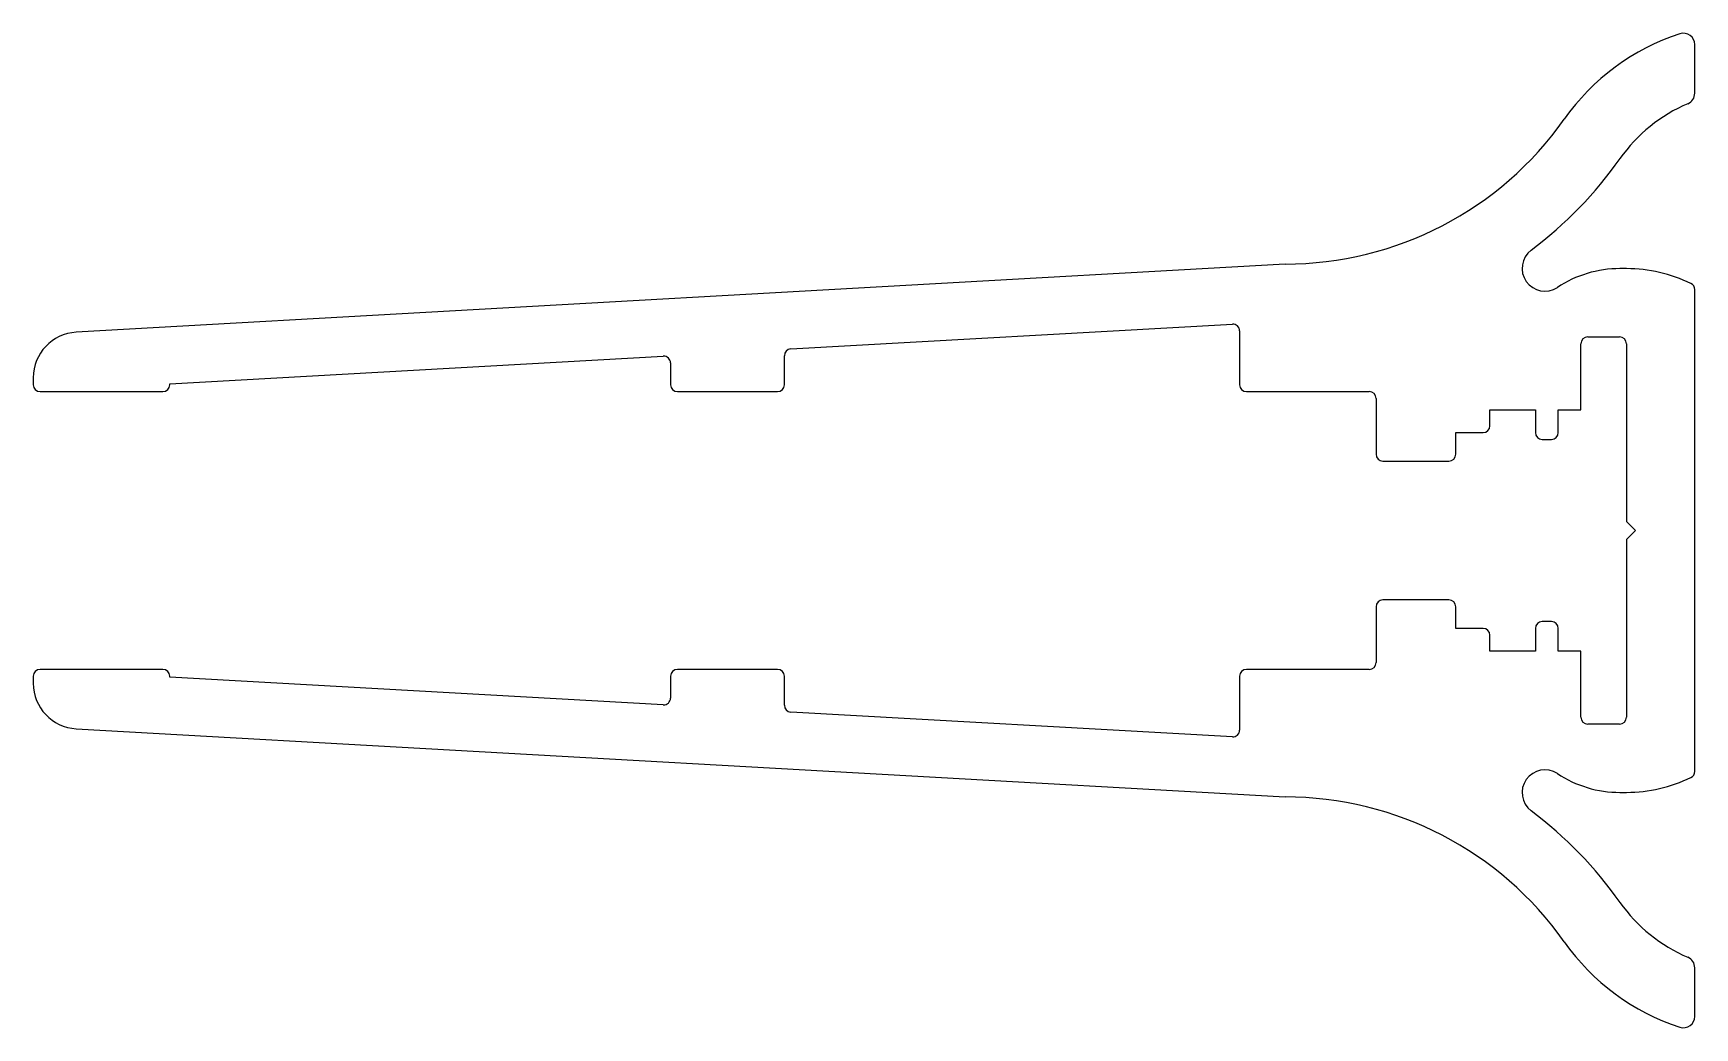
# Model space of a CAD drawing. Extents: x 554.5 to 627.5, y 717.6 to 761.2.
import ezdxf

# ---------------------------------------------------------------- set-up
doc = ezdxf.new("R2010")
doc.units = 0
doc.layers.get('0').update_dxf_attribs({"linetype": 'CONTINUOUS'})

msp = doc.modelspace()

# ---------------------------------------------------------------- linework, layer by layer
for p, q in [((627.53, 758.592), (627.53, 760.725)), ((609.53, 751.089), (556.417, 748.096)), ((624.53, 750.889), (624.244, 750.889)), ((627.53, 739.389), (627.53, 749.968)), ((587.813, 747.361), (607.213, 748.455)), ((607.53, 748.155), (607.53, 745.789)), ((622.53, 744.689), (622.53, 747.589)), ((622.83, 747.889), (624.23, 747.889)), ((624.53, 747.589), (624.53, 739.789)), ((560.53, 745.823), (582.213, 747.046)), ((587.53, 745.789), (587.53, 747.062)), ((554.53, 746.099), (554.53, 745.789)), ((582.53, 746.746), (582.53, 745.789)), ((554.83, 745.489), (560.23, 745.489)), ((560.53, 745.789), (560.53, 745.823)), ((582.83, 745.489), (587.23, 745.489)), ((607.83, 745.489), (613.23, 745.489)), ((613.53, 745.189), (613.53, 742.739)), ((618.53, 743.989), (618.53, 744.689)), ((618.53, 744.689), (620.53, 744.689)), ((620.53, 744.689), (620.53, 743.689)), ((621.53, 744.689), (622.53, 744.689)), ((621.53, 743.689), (621.53, 744.689)), ((617.03, 742.739), (617.03, 743.689)), ((617.03, 743.689), (618.23, 743.689)), ((620.83, 743.389), (621.23, 743.389)), ((613.83, 742.439), (616.73, 742.439)), ((624.53, 739.789), (624.93, 739.389)), ((624.93, 739.389), (624.53, 738.989)), ((624.53, 738.989), (624.53, 731.189)), ((627.53, 728.811), (627.53, 739.389)), ((613.53, 736.039), (613.53, 733.589)), ((616.73, 736.339), (613.83, 736.339)), ((617.03, 735.089), (617.03, 736.039)), ((621.23, 735.389), (620.83, 735.389)), ((618.23, 735.089), (617.03, 735.089)), ((618.53, 734.089), (618.53, 734.789)), ((620.53, 735.089), (620.53, 734.089)), ((621.53, 734.089), (621.53, 735.089)), ((620.53, 734.089), (618.53, 734.089)), ((622.53, 734.089), (621.53, 734.089)), ((622.53, 731.189), (622.53, 734.089)), ((554.53, 732.989), (554.53, 732.68)), ((560.23, 733.289), (554.83, 733.289)), ((560.53, 732.955), (560.53, 732.989)), ((582.213, 731.733), (560.53, 732.955)), ((582.53, 732.989), (582.53, 732.032)), ((587.23, 733.289), (582.83, 733.289)), ((587.53, 731.717), (587.53, 732.989)), ((607.53, 732.989), (607.53, 730.623)), ((613.23, 733.289), (607.83, 733.289)), ((607.213, 730.324), (587.813, 731.417)), ((624.23, 730.889), (622.83, 730.889)), ((556.417, 730.683), (609.53, 727.689)), ((624.244, 727.889), (624.53, 727.889)), ((627.53, 718.053), (627.53, 720.187))]:
    msp.add_line(p, q)
for centre, radius, start, end in [((629.967, 751.691), 10, 108.01077, 144.83475), ((627.03, 760.725), 0.5, 0.00004, 108.01077), ((627.03, 758.592), 0.5, 293.05706, 0.00004), ((629.967, 751.691), 7, 113.05703, 144.83489), ((609.53, 766.089), 15, 270, 324.83477), ((609.53, 766.089), 18, 306.92248, 324.83475), ((620.944, 750.9), 1, 126.92248, 303.37607), ((624.244, 745.889), 5, 90, 123.37607), ((624.53, 744.414), 6.475, 64.07357, 90), ((627.23, 749.968), 0.3, 0.00001, 64.07357), ((607.23, 748.155), 0.3, 360, 93.22599), ((556.53, 746.099), 2, 93.22598, 180), ((622.83, 747.589), 0.3, 90, 180), ((624.23, 747.589), 0.3, 360, 90), ((582.23, 746.746), 0.3, 360, 93.22599), ((587.83, 747.062), 0.3, 93.22598, 180), ((554.83, 745.789), 0.3, 180, 269.99999), ((560.23, 745.789), 0.3, 270, 360), ((582.83, 745.789), 0.3, 180, 269.99999), ((587.23, 745.789), 0.3, 270, 360), ((607.83, 745.789), 0.3, 180, 270), ((613.23, 745.189), 0.3, 360, 90), ((618.23, 743.989), 0.3, 270, 360), ((620.83, 743.689), 0.3, 180, 270), ((621.23, 743.689), 0.3, 270, 0), ((613.83, 742.739), 0.3, 180, 270), ((616.73, 742.739), 0.3, 270, 360), ((613.83, 736.039), 0.3, 90.00009, 179.99994), ((616.73, 736.039), 0.3, 360, 90), ((620.83, 735.089), 0.3, 90, 180), ((621.23, 735.089), 0.3, 360, 90), ((618.23, 734.789), 0.3, 360, 90), ((554.83, 732.989), 0.3, 90, 180), ((560.23, 732.989), 0.3, 360, 90), ((582.83, 732.989), 0.3, 90, 180), ((587.23, 732.989), 0.3, 360, 90), ((607.83, 732.989), 0.3, 90, 180), ((613.23, 733.589), 0.3, 270.00001, 360), ((556.53, 732.68), 2, 180, 266.77401), ((582.23, 732.032), 0.3, 266.77401, 360), ((587.83, 731.717), 0.3, 180, 266.77401), ((622.83, 731.189), 0.3, 180, 270), ((624.23, 731.189), 0.3, 270.00001, 360), ((607.23, 730.623), 0.3, 266.77401, 360), ((620.944, 727.879), 1, 56.62356, 233.07764), ((624.244, 732.889), 5, 236.62356, 270), ((624.53, 734.365), 6.475, 270.00001, 295.92642), ((627.23, 728.811), 0.3, 295.92642, 359.99998), ((609.53, 712.689), 15, 35.16524, 90.00001), ((609.53, 712.689), 18, 35.16525, 53.07764), ((629.967, 727.088), 7, 215.16523, 246.94295), ((629.967, 727.088), 10, 215.16527, 251.98924), ((627.03, 720.187), 0.5, 359.99997, 66.94294), ((627.03, 718.053), 0.5, 251.98924, 359.99997)]:
    msp.add_arc(centre, radius, start, end)

doc.saveas('drawing.dxf')
